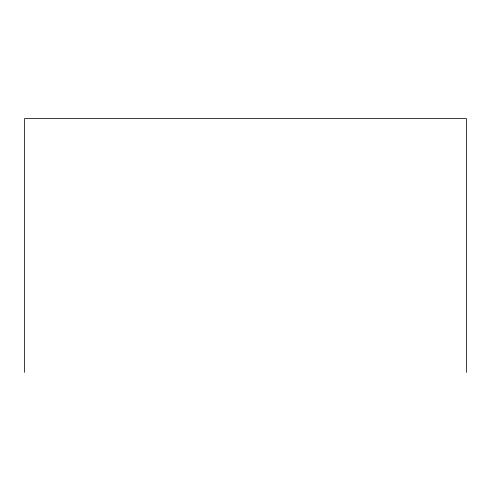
<?xml version="1.0" encoding="UTF-8"?>
<svg xmlns="http://www.w3.org/2000/svg" width="491" height="491" viewBox="0 0 491 491"><rect width="100%" height="100%" fill="white"/><g stroke="black" fill="none" stroke-linecap="round" stroke-linejoin="round"><path stroke-width="0.74" d="M466.45 372.387L466.45 118.613L24.55 118.613L24.55 372.387"/></g></svg>
